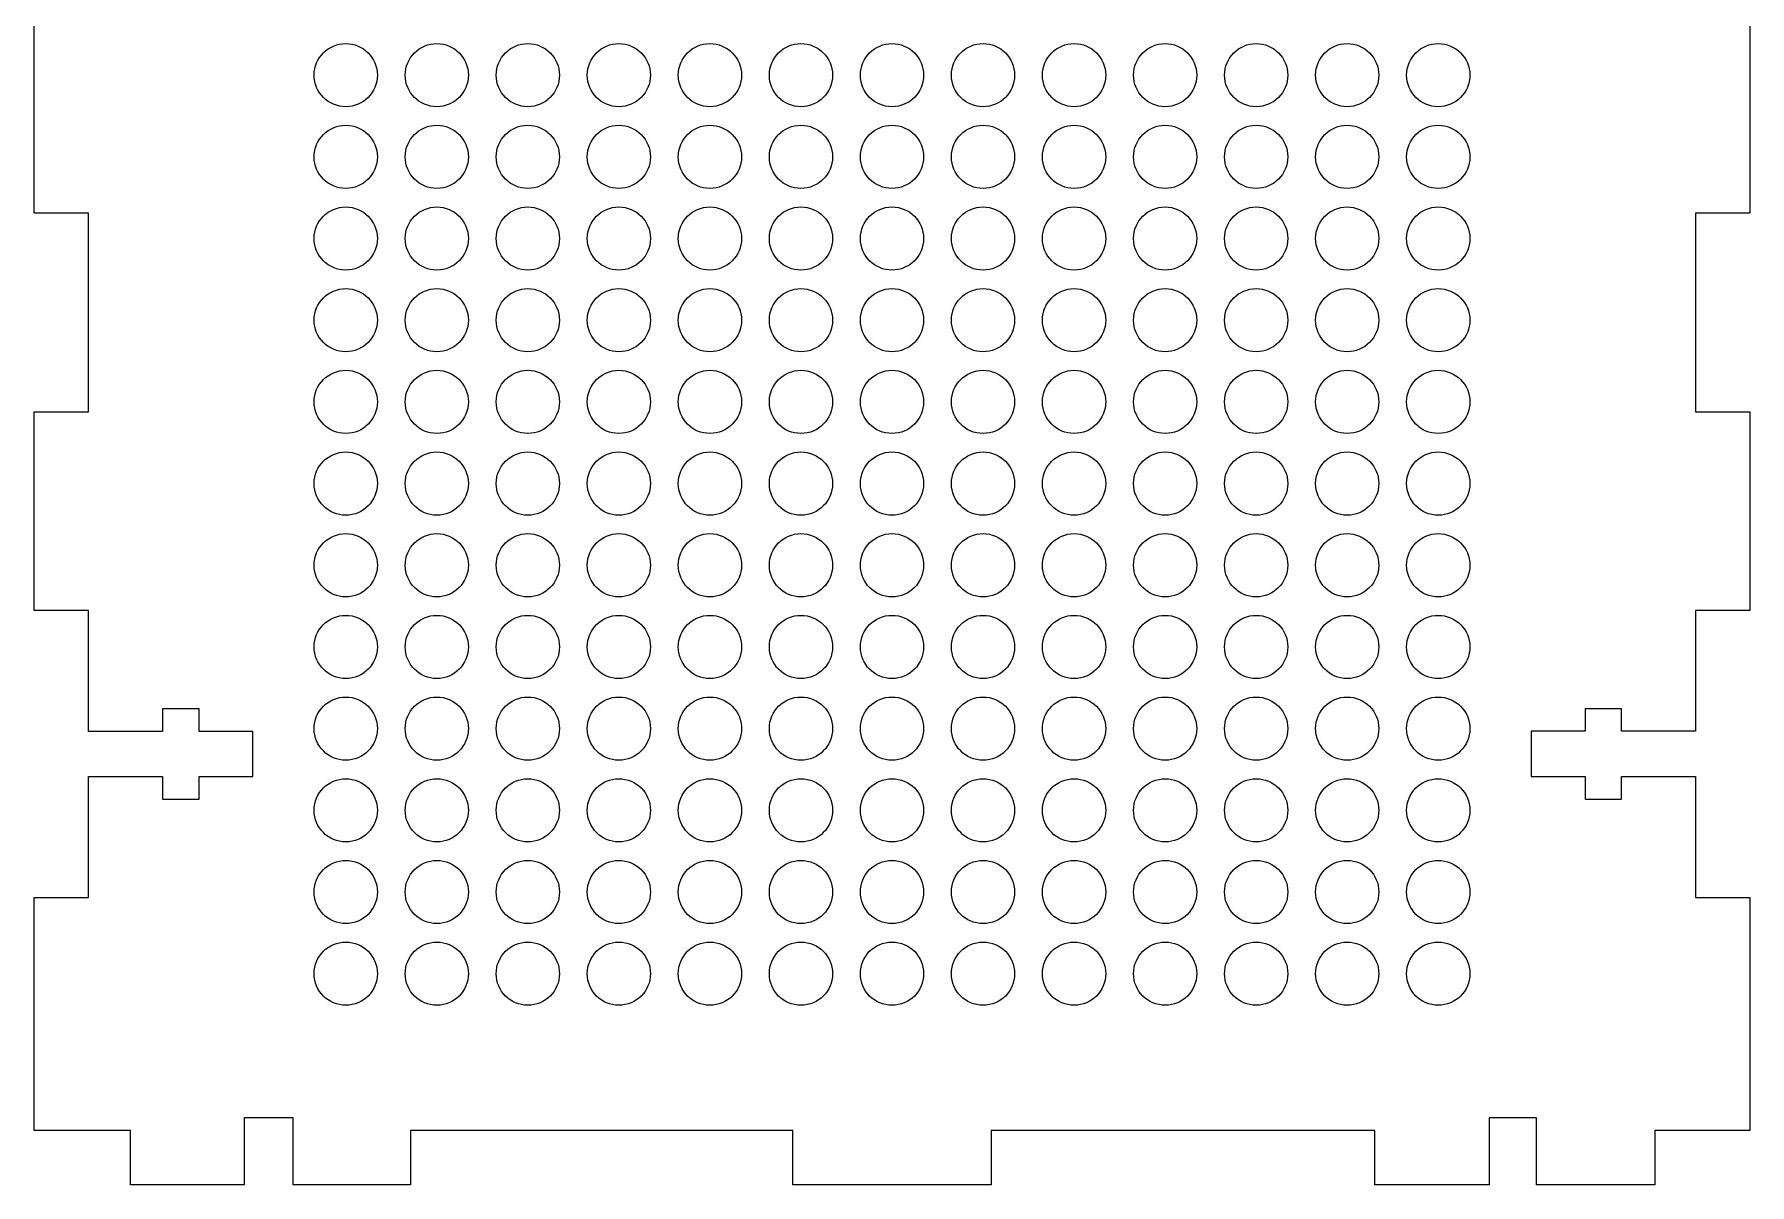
# Model space of a CAD drawing. Header units: millimetres. Extents: x 0 to 730, y -431 to 0.
# Drawn here: x 196 to 291, y -127.5 to -63.8 of the extents above; entities that cross this region are included whole.
import ezdxf

# ---------------------------------------------------------------- set-up
doc = ezdxf.new("R2010")
doc.units = ezdxf.units.MM
doc.header["$MEASUREMENT"] = 0
doc.layers.add('Laser$Cut Perimeter', color=157, linetype='Continuous', true_color=0x336699)

msp = doc.modelspace()

# ---------------------------------------------------------------- linework, layer by layer
at = {"layer": 'Laser$Cut Perimeter'}
for p, q in [((195.984, -73.713), (195.984, -62.713)), ((290.984, -62.713), (290.984, -73.713)), ((198.984, -73.713), (195.984, -73.713)), ((198.984, -84.713), (198.984, -73.713)), ((290.984, -73.713), (287.984, -73.713)), ((287.984, -73.713), (287.984, -84.713)), ((195.984, -95.713), (195.984, -84.713)), ((195.984, -84.713), (198.984, -84.713)), ((287.984, -84.713), (290.984, -84.713)), ((290.984, -84.713), (290.984, -95.713)), ((198.984, -95.713), (195.984, -95.713)), ((198.985, -95.714), (198.984, -95.713)), ((198.985, -102.409), (198.985, -95.714)), ((290.984, -95.713), (287.984, -95.713)), ((287.984, -95.713), (287.984, -95.713)), ((287.984, -95.713), (287.984, -102.408)), ((205.105, -101.159), (203.086, -101.159)), ((203.086, -101.159), (203.086, -102.409)), ((205.105, -102.409), (205.105, -101.159)), ((283.883, -101.158), (281.864, -101.158)), ((281.864, -101.158), (281.864, -102.408)), ((283.883, -102.408), (283.883, -101.158)), ((198.986, -102.409), (198.985, -102.409)), ((203.086, -102.409), (198.986, -102.409)), ((208.086, -102.409), (205.105, -102.409)), ((208.086, -104.909), (208.086, -102.409)), ((281.864, -102.408), (278.883, -102.408)), ((278.883, -102.408), (278.883, -104.908)), ((287.983, -102.408), (283.883, -102.408)), ((287.984, -102.408), (287.983, -102.408)), ((198.985, -111.614), (198.985, -104.909)), ((198.985, -104.909), (198.986, -104.909)), ((198.986, -104.909), (203.086, -104.909)), ((203.086, -104.909), (203.086, -106.159)), ((205.105, -106.159), (205.105, -104.909)), ((205.105, -104.909), (208.086, -104.909)), ((278.883, -104.908), (281.864, -104.908)), ((281.864, -104.908), (281.864, -106.158)), ((283.883, -106.158), (283.883, -104.908)), ((283.883, -104.908), (287.983, -104.908)), ((287.984, -104.908), (287.984, -111.613)), ((203.086, -106.159), (205.105, -106.159)), ((281.864, -106.158), (283.883, -106.158)), ((195.984, -124.513), (195.984, -111.613)), ((195.984, -111.613), (198.984, -111.613)), ((198.984, -111.613), (198.985, -111.614)), ((287.984, -111.613), (287.984, -111.613)), ((287.984, -111.613), (290.984, -111.613)), ((290.984, -111.613), (290.984, -124.513)), ((210.327, -123.813), (207.61, -123.813)), ((207.61, -123.813), (207.61, -127.513)), ((210.327, -127.513), (210.327, -123.813)), ((279.18, -123.813), (276.563, -123.813)), ((276.563, -123.813), (276.563, -127.513)), ((279.18, -127.513), (279.18, -123.813)), ((201.315, -124.513), (195.984, -124.513)), ((201.315, -127.513), (201.315, -124.513)), ((237.984, -124.513), (216.815, -124.513)), ((216.815, -124.513), (216.815, -127.513)), ((237.984, -127.513), (237.984, -124.513)), ((270.227, -124.513), (248.984, -124.513)), ((248.984, -124.513), (248.984, -127.513)), ((270.227, -127.513), (270.227, -124.513)), ((290.984, -124.513), (285.727, -124.513)), ((285.727, -124.513), (285.727, -127.513)), ((207.61, -127.513), (201.315, -127.513)), ((216.815, -127.513), (210.327, -127.513)), ((248.984, -127.513), (237.984, -127.513)), ((276.563, -127.513), (270.227, -127.513)), ((285.727, -127.513), (279.18, -127.513))]:
    msp.add_line(p, q, dxfattribs=at)
for points in [[(214.982, -66.072), (214.982, -65.106), (214.198, -64.322), (213.232, -64.322), (212.265, -64.322), (211.482, -65.106), (211.482, -66.072), (211.482, -67.039), (212.265, -67.822), (213.232, -67.822), (214.198, -67.822), (214.982, -67.039), (214.982, -66.072)], [(220.024, -66.072), (220.024, -65.106), (219.24, -64.322), (218.274, -64.322), (217.307, -64.322), (216.524, -65.106), (216.524, -66.072), (216.524, -67.039), (217.307, -67.822), (218.274, -67.822), (219.24, -67.822), (220.024, -67.039), (220.024, -66.072)], [(225.066, -66.072), (225.066, -65.106), (224.282, -64.322), (223.316, -64.322), (222.349, -64.322), (221.566, -65.106), (221.566, -66.072), (221.566, -67.039), (222.349, -67.822), (223.316, -67.822), (224.282, -67.822), (225.066, -67.039), (225.066, -66.072)], [(230.108, -66.072), (230.108, -65.106), (229.324, -64.322), (228.358, -64.322), (227.391, -64.322), (226.608, -65.106), (226.608, -66.072), (226.608, -67.039), (227.391, -67.822), (228.358, -67.822), (229.324, -67.822), (230.108, -67.039), (230.108, -66.072)], [(235.15, -66.072), (235.15, -65.106), (234.366, -64.322), (233.4, -64.322), (232.433, -64.322), (231.65, -65.106), (231.65, -66.072), (231.65, -67.039), (232.433, -67.822), (233.4, -67.822), (234.366, -67.822), (235.15, -67.039), (235.15, -66.072)], [(240.192, -66.072), (240.192, -65.106), (239.409, -64.322), (238.442, -64.322), (237.476, -64.322), (236.692, -65.106), (236.692, -66.072), (236.692, -67.039), (237.476, -67.822), (238.442, -67.822), (239.409, -67.822), (240.192, -67.039), (240.192, -66.072)], [(245.234, -66.072), (245.234, -65.106), (244.451, -64.322), (243.484, -64.322), (242.518, -64.322), (241.734, -65.106), (241.734, -66.072), (241.734, -67.039), (242.518, -67.822), (243.484, -67.822), (244.451, -67.822), (245.234, -67.039), (245.234, -66.072)], [(250.276, -66.072), (250.276, -65.106), (249.493, -64.322), (248.526, -64.322), (247.56, -64.322), (246.776, -65.106), (246.776, -66.072), (246.776, -67.039), (247.56, -67.822), (248.526, -67.822), (249.493, -67.822), (250.276, -67.039), (250.276, -66.072)], [(255.318, -66.072), (255.318, -65.106), (254.535, -64.322), (253.568, -64.322), (252.602, -64.322), (251.818, -65.106), (251.818, -66.072), (251.818, -67.039), (252.602, -67.822), (253.568, -67.822), (254.535, -67.822), (255.318, -67.039), (255.318, -66.072)], [(260.36, -66.072), (260.36, -65.106), (259.577, -64.322), (258.61, -64.322), (257.644, -64.322), (256.86, -65.106), (256.86, -66.072), (256.86, -67.039), (257.644, -67.822), (258.61, -67.822), (259.577, -67.822), (260.36, -67.039), (260.36, -66.072)], [(265.402, -66.072), (265.402, -65.106), (264.619, -64.322), (263.652, -64.322), (262.686, -64.322), (261.902, -65.106), (261.902, -66.072), (261.902, -67.039), (262.686, -67.822), (263.652, -67.822), (264.619, -67.822), (265.402, -67.039), (265.402, -66.072)], [(270.444, -66.072), (270.444, -65.106), (269.661, -64.322), (268.694, -64.322), (267.728, -64.322), (266.944, -65.106), (266.944, -66.072), (266.944, -67.039), (267.728, -67.822), (268.694, -67.822), (269.661, -67.822), (270.444, -67.039), (270.444, -66.072)], [(275.486, -66.072), (275.486, -65.106), (274.703, -64.322), (273.736, -64.322), (272.77, -64.322), (271.986, -65.106), (271.986, -66.072), (271.986, -67.039), (272.77, -67.822), (273.736, -67.822), (274.703, -67.822), (275.486, -67.039), (275.486, -66.072)], [(214.982, -70.595), (214.982, -69.629), (214.198, -68.845), (213.232, -68.845), (212.265, -68.845), (211.482, -69.629), (211.482, -70.595), (211.482, -71.562), (212.265, -72.345), (213.232, -72.345), (214.198, -72.345), (214.982, -71.562), (214.982, -70.595)], [(220.024, -70.595), (220.024, -69.629), (219.24, -68.845), (218.274, -68.845), (217.307, -68.845), (216.524, -69.629), (216.524, -70.595), (216.524, -71.562), (217.307, -72.345), (218.274, -72.345), (219.24, -72.345), (220.024, -71.562), (220.024, -70.595)], [(225.066, -70.595), (225.066, -69.629), (224.282, -68.845), (223.316, -68.845), (222.349, -68.845), (221.566, -69.629), (221.566, -70.595), (221.566, -71.562), (222.349, -72.345), (223.316, -72.345), (224.282, -72.345), (225.066, -71.562), (225.066, -70.595)], [(230.108, -70.595), (230.108, -69.629), (229.324, -68.845), (228.358, -68.845), (227.391, -68.845), (226.608, -69.629), (226.608, -70.595), (226.608, -71.562), (227.391, -72.345), (228.358, -72.345), (229.324, -72.345), (230.108, -71.562), (230.108, -70.595)], [(235.15, -70.595), (235.15, -69.629), (234.366, -68.845), (233.4, -68.845), (232.433, -68.845), (231.65, -69.629), (231.65, -70.595), (231.65, -71.562), (232.433, -72.345), (233.4, -72.345), (234.366, -72.345), (235.15, -71.562), (235.15, -70.595)], [(240.192, -70.595), (240.192, -69.629), (239.409, -68.845), (238.442, -68.845), (237.476, -68.845), (236.692, -69.629), (236.692, -70.595), (236.692, -71.562), (237.476, -72.345), (238.442, -72.345), (239.409, -72.345), (240.192, -71.562), (240.192, -70.595)], [(245.234, -70.595), (245.234, -69.629), (244.451, -68.845), (243.484, -68.845), (242.518, -68.845), (241.734, -69.629), (241.734, -70.595), (241.734, -71.562), (242.518, -72.345), (243.484, -72.345), (244.451, -72.345), (245.234, -71.562), (245.234, -70.595)], [(250.276, -70.595), (250.276, -69.629), (249.493, -68.845), (248.526, -68.845), (247.56, -68.845), (246.776, -69.629), (246.776, -70.595), (246.776, -71.562), (247.56, -72.345), (248.526, -72.345), (249.493, -72.345), (250.276, -71.562), (250.276, -70.595)], [(255.318, -70.595), (255.318, -69.629), (254.535, -68.845), (253.568, -68.845), (252.602, -68.845), (251.818, -69.629), (251.818, -70.595), (251.818, -71.562), (252.602, -72.345), (253.568, -72.345), (254.535, -72.345), (255.318, -71.562), (255.318, -70.595)], [(260.36, -70.595), (260.36, -69.629), (259.577, -68.845), (258.61, -68.845), (257.644, -68.845), (256.86, -69.629), (256.86, -70.595), (256.86, -71.562), (257.644, -72.345), (258.61, -72.345), (259.577, -72.345), (260.36, -71.562), (260.36, -70.595)], [(265.402, -70.595), (265.402, -69.629), (264.619, -68.845), (263.652, -68.845), (262.686, -68.845), (261.902, -69.629), (261.902, -70.595), (261.902, -71.562), (262.686, -72.345), (263.652, -72.345), (264.619, -72.345), (265.402, -71.562), (265.402, -70.595)], [(270.444, -70.595), (270.444, -69.629), (269.661, -68.845), (268.694, -68.845), (267.728, -68.845), (266.944, -69.629), (266.944, -70.595), (266.944, -71.562), (267.728, -72.345), (268.694, -72.345), (269.661, -72.345), (270.444, -71.562), (270.444, -70.595)], [(275.486, -70.595), (275.486, -69.629), (274.703, -68.845), (273.736, -68.845), (272.77, -68.845), (271.986, -69.629), (271.986, -70.595), (271.986, -71.562), (272.77, -72.345), (273.736, -72.345), (274.703, -72.345), (275.486, -71.562), (275.486, -70.595)], [(214.982, -75.119), (214.982, -74.152), (214.198, -73.369), (213.232, -73.369), (212.265, -73.369), (211.482, -74.152), (211.482, -75.119), (211.482, -76.085), (212.265, -76.869), (213.232, -76.869), (214.198, -76.869), (214.982, -76.085), (214.982, -75.119)], [(220.024, -75.119), (220.024, -74.152), (219.24, -73.369), (218.274, -73.369), (217.307, -73.369), (216.524, -74.152), (216.524, -75.119), (216.524, -76.085), (217.307, -76.869), (218.274, -76.869), (219.24, -76.869), (220.024, -76.085), (220.024, -75.119)], [(225.066, -75.119), (225.066, -74.152), (224.282, -73.369), (223.316, -73.369), (222.349, -73.369), (221.566, -74.152), (221.566, -75.119), (221.566, -76.085), (222.349, -76.869), (223.316, -76.869), (224.282, -76.869), (225.066, -76.085), (225.066, -75.119)], [(230.108, -75.119), (230.108, -74.152), (229.324, -73.369), (228.358, -73.369), (227.391, -73.369), (226.608, -74.152), (226.608, -75.119), (226.608, -76.085), (227.391, -76.869), (228.358, -76.869), (229.324, -76.869), (230.108, -76.085), (230.108, -75.119)], [(235.15, -75.119), (235.15, -74.152), (234.366, -73.369), (233.4, -73.369), (232.433, -73.369), (231.65, -74.152), (231.65, -75.119), (231.65, -76.085), (232.433, -76.869), (233.4, -76.869), (234.366, -76.869), (235.15, -76.085), (235.15, -75.119)], [(240.192, -75.119), (240.192, -74.152), (239.409, -73.369), (238.442, -73.369), (237.476, -73.369), (236.692, -74.152), (236.692, -75.119), (236.692, -76.085), (237.476, -76.869), (238.442, -76.869), (239.409, -76.869), (240.192, -76.085), (240.192, -75.119)], [(245.234, -75.119), (245.234, -74.152), (244.451, -73.369), (243.484, -73.369), (242.518, -73.369), (241.734, -74.152), (241.734, -75.119), (241.734, -76.085), (242.518, -76.869), (243.484, -76.869), (244.451, -76.869), (245.234, -76.085), (245.234, -75.119)], [(250.276, -75.119), (250.276, -74.152), (249.493, -73.369), (248.526, -73.369), (247.56, -73.369), (246.776, -74.152), (246.776, -75.119), (246.776, -76.085), (247.56, -76.869), (248.526, -76.869), (249.493, -76.869), (250.276, -76.085), (250.276, -75.119)], [(255.318, -75.119), (255.318, -74.152), (254.535, -73.369), (253.568, -73.369), (252.602, -73.369), (251.818, -74.152), (251.818, -75.119), (251.818, -76.085), (252.602, -76.869), (253.568, -76.869), (254.535, -76.869), (255.318, -76.085), (255.318, -75.119)], [(260.36, -75.119), (260.36, -74.152), (259.577, -73.369), (258.61, -73.369), (257.644, -73.369), (256.86, -74.152), (256.86, -75.119), (256.86, -76.085), (257.644, -76.869), (258.61, -76.869), (259.577, -76.869), (260.36, -76.085), (260.36, -75.119)], [(265.402, -75.119), (265.402, -74.152), (264.619, -73.369), (263.652, -73.369), (262.686, -73.369), (261.902, -74.152), (261.902, -75.119), (261.902, -76.085), (262.686, -76.869), (263.652, -76.869), (264.619, -76.869), (265.402, -76.085), (265.402, -75.119)], [(270.444, -75.119), (270.444, -74.152), (269.661, -73.369), (268.694, -73.369), (267.728, -73.369), (266.944, -74.152), (266.944, -75.119), (266.944, -76.085), (267.728, -76.869), (268.694, -76.869), (269.661, -76.869), (270.444, -76.085), (270.444, -75.119)], [(275.486, -75.119), (275.486, -74.152), (274.703, -73.369), (273.736, -73.369), (272.77, -73.369), (271.986, -74.152), (271.986, -75.119), (271.986, -76.085), (272.77, -76.869), (273.736, -76.869), (274.703, -76.869), (275.486, -76.085), (275.486, -75.119)], [(214.982, -79.642), (214.982, -78.675), (214.198, -77.892), (213.232, -77.892), (212.265, -77.892), (211.482, -78.675), (211.482, -79.642), (211.482, -80.608), (212.265, -81.392), (213.232, -81.392), (214.198, -81.392), (214.982, -80.608), (214.982, -79.642)], [(220.024, -79.642), (220.024, -78.675), (219.24, -77.892), (218.274, -77.892), (217.307, -77.892), (216.524, -78.675), (216.524, -79.642), (216.524, -80.608), (217.307, -81.392), (218.274, -81.392), (219.24, -81.392), (220.024, -80.608), (220.024, -79.642)], [(225.066, -79.642), (225.066, -78.675), (224.282, -77.892), (223.316, -77.892), (222.349, -77.892), (221.566, -78.675), (221.566, -79.642), (221.566, -80.608), (222.349, -81.392), (223.316, -81.392), (224.282, -81.392), (225.066, -80.608), (225.066, -79.642)], [(230.108, -79.642), (230.108, -78.675), (229.324, -77.892), (228.358, -77.892), (227.391, -77.892), (226.608, -78.675), (226.608, -79.642), (226.608, -80.608), (227.391, -81.392), (228.358, -81.392), (229.324, -81.392), (230.108, -80.608), (230.108, -79.642)], [(235.15, -79.642), (235.15, -78.675), (234.366, -77.892), (233.4, -77.892), (232.433, -77.892), (231.65, -78.675), (231.65, -79.642), (231.65, -80.608), (232.433, -81.392), (233.4, -81.392), (234.366, -81.392), (235.15, -80.608), (235.15, -79.642)], [(240.192, -79.642), (240.192, -78.675), (239.409, -77.892), (238.442, -77.892), (237.476, -77.892), (236.692, -78.675), (236.692, -79.642), (236.692, -80.608), (237.476, -81.392), (238.442, -81.392), (239.409, -81.392), (240.192, -80.608), (240.192, -79.642)], [(245.234, -79.642), (245.234, -78.675), (244.451, -77.892), (243.484, -77.892), (242.518, -77.892), (241.734, -78.675), (241.734, -79.642), (241.734, -80.608), (242.518, -81.392), (243.484, -81.392), (244.451, -81.392), (245.234, -80.608), (245.234, -79.642)], [(250.276, -79.642), (250.276, -78.675), (249.493, -77.892), (248.526, -77.892), (247.56, -77.892), (246.776, -78.675), (246.776, -79.642), (246.776, -80.608), (247.56, -81.392), (248.526, -81.392), (249.493, -81.392), (250.276, -80.608), (250.276, -79.642)], [(255.318, -79.642), (255.318, -78.675), (254.535, -77.892), (253.568, -77.892), (252.602, -77.892), (251.818, -78.675), (251.818, -79.642), (251.818, -80.608), (252.602, -81.392), (253.568, -81.392), (254.535, -81.392), (255.318, -80.608), (255.318, -79.642)], [(260.36, -79.642), (260.36, -78.675), (259.577, -77.892), (258.61, -77.892), (257.644, -77.892), (256.86, -78.675), (256.86, -79.642), (256.86, -80.608), (257.644, -81.392), (258.61, -81.392), (259.577, -81.392), (260.36, -80.608), (260.36, -79.642)], [(265.402, -79.642), (265.402, -78.675), (264.619, -77.892), (263.652, -77.892), (262.686, -77.892), (261.902, -78.675), (261.902, -79.642), (261.902, -80.608), (262.686, -81.392), (263.652, -81.392), (264.619, -81.392), (265.402, -80.608), (265.402, -79.642)], [(270.444, -79.642), (270.444, -78.675), (269.661, -77.892), (268.694, -77.892), (267.728, -77.892), (266.944, -78.675), (266.944, -79.642), (266.944, -80.608), (267.728, -81.392), (268.694, -81.392), (269.661, -81.392), (270.444, -80.608), (270.444, -79.642)], [(275.486, -79.642), (275.486, -78.675), (274.703, -77.892), (273.736, -77.892), (272.77, -77.892), (271.986, -78.675), (271.986, -79.642), (271.986, -80.608), (272.77, -81.392), (273.736, -81.392), (274.703, -81.392), (275.486, -80.608), (275.486, -79.642)], [(214.982, -84.165), (214.982, -83.199), (214.198, -82.415), (213.232, -82.415), (212.265, -82.415), (211.482, -83.199), (211.482, -84.165), (211.482, -85.132), (212.265, -85.915), (213.232, -85.915), (214.198, -85.915), (214.982, -85.132), (214.982, -84.165)], [(220.024, -84.165), (220.024, -83.199), (219.24, -82.415), (218.274, -82.415), (217.307, -82.415), (216.524, -83.199), (216.524, -84.165), (216.524, -85.132), (217.307, -85.915), (218.274, -85.915), (219.24, -85.915), (220.024, -85.132), (220.024, -84.165)], [(225.066, -84.165), (225.066, -83.199), (224.282, -82.415), (223.316, -82.415), (222.349, -82.415), (221.566, -83.199), (221.566, -84.165), (221.566, -85.132), (222.349, -85.915), (223.316, -85.915), (224.282, -85.915), (225.066, -85.132), (225.066, -84.165)], [(230.108, -84.165), (230.108, -83.199), (229.324, -82.415), (228.358, -82.415), (227.391, -82.415), (226.608, -83.199), (226.608, -84.165), (226.608, -85.132), (227.391, -85.915), (228.358, -85.915), (229.324, -85.915), (230.108, -85.132), (230.108, -84.165)], [(235.15, -84.165), (235.15, -83.199), (234.366, -82.415), (233.4, -82.415), (232.433, -82.415), (231.65, -83.199), (231.65, -84.165), (231.65, -85.132), (232.433, -85.915), (233.4, -85.915), (234.366, -85.915), (235.15, -85.132), (235.15, -84.165)], [(240.192, -84.165), (240.192, -83.199), (239.409, -82.415), (238.442, -82.415), (237.476, -82.415), (236.692, -83.199), (236.692, -84.165), (236.692, -85.132), (237.476, -85.915), (238.442, -85.915), (239.409, -85.915), (240.192, -85.132), (240.192, -84.165)], [(245.234, -84.165), (245.234, -83.199), (244.451, -82.415), (243.484, -82.415), (242.518, -82.415), (241.734, -83.199), (241.734, -84.165), (241.734, -85.132), (242.518, -85.915), (243.484, -85.915), (244.451, -85.915), (245.234, -85.132), (245.234, -84.165)], [(250.276, -84.165), (250.276, -83.199), (249.493, -82.415), (248.526, -82.415), (247.56, -82.415), (246.776, -83.199), (246.776, -84.165), (246.776, -85.132), (247.56, -85.915), (248.526, -85.915), (249.493, -85.915), (250.276, -85.132), (250.276, -84.165)], [(255.318, -84.165), (255.318, -83.199), (254.535, -82.415), (253.568, -82.415), (252.602, -82.415), (251.818, -83.199), (251.818, -84.165), (251.818, -85.132), (252.602, -85.915), (253.568, -85.915), (254.535, -85.915), (255.318, -85.132), (255.318, -84.165)], [(260.36, -84.165), (260.36, -83.199), (259.577, -82.415), (258.61, -82.415), (257.644, -82.415), (256.86, -83.199), (256.86, -84.165), (256.86, -85.132), (257.644, -85.915), (258.61, -85.915), (259.577, -85.915), (260.36, -85.132), (260.36, -84.165)], [(265.402, -84.165), (265.402, -83.199), (264.619, -82.415), (263.652, -82.415), (262.686, -82.415), (261.902, -83.199), (261.902, -84.165), (261.902, -85.132), (262.686, -85.915), (263.652, -85.915), (264.619, -85.915), (265.402, -85.132), (265.402, -84.165)], [(270.444, -84.165), (270.444, -83.199), (269.661, -82.415), (268.694, -82.415), (267.728, -82.415), (266.944, -83.199), (266.944, -84.165), (266.944, -85.132), (267.728, -85.915), (268.694, -85.915), (269.661, -85.915), (270.444, -85.132), (270.444, -84.165)], [(275.486, -84.165), (275.486, -83.199), (274.703, -82.415), (273.736, -82.415), (272.77, -82.415), (271.986, -83.199), (271.986, -84.165), (271.986, -85.132), (272.77, -85.915), (273.736, -85.915), (274.703, -85.915), (275.486, -85.132), (275.486, -84.165)], [(214.982, -88.688), (214.982, -87.722), (214.198, -86.938), (213.232, -86.938), (212.265, -86.938), (211.482, -87.722), (211.482, -88.688), (211.482, -89.655), (212.265, -90.438), (213.232, -90.438), (214.198, -90.438), (214.982, -89.655), (214.982, -88.688)], [(220.024, -88.688), (220.024, -87.722), (219.24, -86.938), (218.274, -86.938), (217.307, -86.938), (216.524, -87.722), (216.524, -88.688), (216.524, -89.655), (217.307, -90.438), (218.274, -90.438), (219.24, -90.438), (220.024, -89.655), (220.024, -88.688)], [(225.066, -88.688), (225.066, -87.722), (224.282, -86.938), (223.316, -86.938), (222.349, -86.938), (221.566, -87.722), (221.566, -88.688), (221.566, -89.655), (222.349, -90.438), (223.316, -90.438), (224.282, -90.438), (225.066, -89.655), (225.066, -88.688)], [(230.108, -88.688), (230.108, -87.722), (229.324, -86.938), (228.358, -86.938), (227.391, -86.938), (226.608, -87.722), (226.608, -88.688), (226.608, -89.655), (227.391, -90.438), (228.358, -90.438), (229.324, -90.438), (230.108, -89.655), (230.108, -88.688)], [(235.15, -88.688), (235.15, -87.722), (234.366, -86.938), (233.4, -86.938), (232.433, -86.938), (231.65, -87.722), (231.65, -88.688), (231.65, -89.655), (232.433, -90.438), (233.4, -90.438), (234.366, -90.438), (235.15, -89.655), (235.15, -88.688)], [(240.192, -88.688), (240.192, -87.722), (239.409, -86.938), (238.442, -86.938), (237.476, -86.938), (236.692, -87.722), (236.692, -88.688), (236.692, -89.655), (237.476, -90.438), (238.442, -90.438), (239.409, -90.438), (240.192, -89.655), (240.192, -88.688)], [(245.234, -88.688), (245.234, -87.722), (244.451, -86.938), (243.484, -86.938), (242.518, -86.938), (241.734, -87.722), (241.734, -88.688), (241.734, -89.655), (242.518, -90.438), (243.484, -90.438), (244.451, -90.438), (245.234, -89.655), (245.234, -88.688)], [(250.276, -88.688), (250.276, -87.722), (249.493, -86.938), (248.526, -86.938), (247.56, -86.938), (246.776, -87.722), (246.776, -88.688), (246.776, -89.655), (247.56, -90.438), (248.526, -90.438), (249.493, -90.438), (250.276, -89.655), (250.276, -88.688)], [(255.318, -88.688), (255.318, -87.722), (254.535, -86.938), (253.568, -86.938), (252.602, -86.938), (251.818, -87.722), (251.818, -88.688), (251.818, -89.655), (252.602, -90.438), (253.568, -90.438), (254.535, -90.438), (255.318, -89.655), (255.318, -88.688)], [(260.36, -88.688), (260.36, -87.722), (259.577, -86.938), (258.61, -86.938), (257.644, -86.938), (256.86, -87.722), (256.86, -88.688), (256.86, -89.655), (257.644, -90.438), (258.61, -90.438), (259.577, -90.438), (260.36, -89.655), (260.36, -88.688)], [(265.402, -88.688), (265.402, -87.722), (264.619, -86.938), (263.652, -86.938), (262.686, -86.938), (261.902, -87.722), (261.902, -88.688), (261.902, -89.655), (262.686, -90.438), (263.652, -90.438), (264.619, -90.438), (265.402, -89.655), (265.402, -88.688)], [(270.444, -88.688), (270.444, -87.722), (269.661, -86.938), (268.694, -86.938), (267.728, -86.938), (266.944, -87.722), (266.944, -88.688), (266.944, -89.655), (267.728, -90.438), (268.694, -90.438), (269.661, -90.438), (270.444, -89.655), (270.444, -88.688)], [(275.486, -88.688), (275.486, -87.722), (274.703, -86.938), (273.736, -86.938), (272.77, -86.938), (271.986, -87.722), (271.986, -88.688), (271.986, -89.655), (272.77, -90.438), (273.736, -90.438), (274.703, -90.438), (275.486, -89.655), (275.486, -88.688)], [(214.982, -93.212), (214.982, -92.245), (214.198, -91.462), (213.232, -91.462), (212.265, -91.462), (211.482, -92.245), (211.482, -93.212), (211.482, -94.178), (212.265, -94.962), (213.232, -94.962), (214.198, -94.962), (214.982, -94.178), (214.982, -93.212)], [(220.024, -93.212), (220.024, -92.245), (219.24, -91.462), (218.274, -91.462), (217.307, -91.462), (216.524, -92.245), (216.524, -93.212), (216.524, -94.178), (217.307, -94.962), (218.274, -94.962), (219.24, -94.962), (220.024, -94.178), (220.024, -93.212)], [(225.066, -93.212), (225.066, -92.245), (224.282, -91.462), (223.316, -91.462), (222.349, -91.462), (221.566, -92.245), (221.566, -93.212), (221.566, -94.178), (222.349, -94.962), (223.316, -94.962), (224.282, -94.962), (225.066, -94.178), (225.066, -93.212)], [(230.108, -93.212), (230.108, -92.245), (229.324, -91.462), (228.358, -91.462), (227.391, -91.462), (226.608, -92.245), (226.608, -93.212), (226.608, -94.178), (227.391, -94.962), (228.358, -94.962), (229.324, -94.962), (230.108, -94.178), (230.108, -93.212)], [(235.15, -93.212), (235.15, -92.245), (234.366, -91.462), (233.4, -91.462), (232.433, -91.462), (231.65, -92.245), (231.65, -93.212), (231.65, -94.178), (232.433, -94.962), (233.4, -94.962), (234.366, -94.962), (235.15, -94.178), (235.15, -93.212)], [(240.192, -93.212), (240.192, -92.245), (239.409, -91.462), (238.442, -91.462), (237.476, -91.462), (236.692, -92.245), (236.692, -93.212), (236.692, -94.178), (237.476, -94.962), (238.442, -94.962), (239.409, -94.962), (240.192, -94.178), (240.192, -93.212)], [(245.234, -93.212), (245.234, -92.245), (244.451, -91.462), (243.484, -91.462), (242.518, -91.462), (241.734, -92.245), (241.734, -93.212), (241.734, -94.178), (242.518, -94.962), (243.484, -94.962), (244.451, -94.962), (245.234, -94.178), (245.234, -93.212)], [(250.276, -93.212), (250.276, -92.245), (249.493, -91.462), (248.526, -91.462), (247.56, -91.462), (246.776, -92.245), (246.776, -93.212), (246.776, -94.178), (247.56, -94.962), (248.526, -94.962), (249.493, -94.962), (250.276, -94.178), (250.276, -93.212)], [(255.318, -93.212), (255.318, -92.245), (254.535, -91.462), (253.568, -91.462), (252.602, -91.462), (251.818, -92.245), (251.818, -93.212), (251.818, -94.178), (252.602, -94.962), (253.568, -94.962), (254.535, -94.962), (255.318, -94.178), (255.318, -93.212)], [(260.36, -93.212), (260.36, -92.245), (259.577, -91.462), (258.61, -91.462), (257.644, -91.462), (256.86, -92.245), (256.86, -93.212), (256.86, -94.178), (257.644, -94.962), (258.61, -94.962), (259.577, -94.962), (260.36, -94.178), (260.36, -93.212)], [(265.402, -93.212), (265.402, -92.245), (264.619, -91.462), (263.652, -91.462), (262.686, -91.462), (261.902, -92.245), (261.902, -93.212), (261.902, -94.178), (262.686, -94.962), (263.652, -94.962), (264.619, -94.962), (265.402, -94.178), (265.402, -93.212)], [(270.444, -93.212), (270.444, -92.245), (269.661, -91.462), (268.694, -91.462), (267.728, -91.462), (266.944, -92.245), (266.944, -93.212), (266.944, -94.178), (267.728, -94.962), (268.694, -94.962), (269.661, -94.962), (270.444, -94.178), (270.444, -93.212)], [(275.486, -93.212), (275.486, -92.245), (274.703, -91.462), (273.736, -91.462), (272.77, -91.462), (271.986, -92.245), (271.986, -93.212), (271.986, -94.178), (272.77, -94.962), (273.736, -94.962), (274.703, -94.962), (275.486, -94.178), (275.486, -93.212)], [(214.982, -97.735), (214.982, -96.768), (214.198, -95.985), (213.232, -95.985), (212.265, -95.985), (211.482, -96.768), (211.482, -97.735), (211.482, -98.701), (212.265, -99.485), (213.232, -99.485), (214.198, -99.485), (214.982, -98.701), (214.982, -97.735)], [(220.024, -97.735), (220.024, -96.768), (219.24, -95.985), (218.274, -95.985), (217.307, -95.985), (216.524, -96.768), (216.524, -97.735), (216.524, -98.701), (217.307, -99.485), (218.274, -99.485), (219.24, -99.485), (220.024, -98.701), (220.024, -97.735)], [(225.066, -97.735), (225.066, -96.768), (224.282, -95.985), (223.316, -95.985), (222.349, -95.985), (221.566, -96.768), (221.566, -97.735), (221.566, -98.701), (222.349, -99.485), (223.316, -99.485), (224.282, -99.485), (225.066, -98.701), (225.066, -97.735)], [(230.108, -97.735), (230.108, -96.768), (229.324, -95.985), (228.358, -95.985), (227.391, -95.985), (226.608, -96.768), (226.608, -97.735), (226.608, -98.701), (227.391, -99.485), (228.358, -99.485), (229.324, -99.485), (230.108, -98.701), (230.108, -97.735)], [(235.15, -97.735), (235.15, -96.768), (234.366, -95.985), (233.4, -95.985), (232.433, -95.985), (231.65, -96.768), (231.65, -97.735), (231.65, -98.701), (232.433, -99.485), (233.4, -99.485), (234.366, -99.485), (235.15, -98.701), (235.15, -97.735)], [(240.192, -97.735), (240.192, -96.768), (239.409, -95.985), (238.442, -95.985), (237.476, -95.985), (236.692, -96.768), (236.692, -97.735), (236.692, -98.701), (237.476, -99.485), (238.442, -99.485), (239.409, -99.485), (240.192, -98.701), (240.192, -97.735)], [(245.234, -97.735), (245.234, -96.768), (244.451, -95.985), (243.484, -95.985), (242.518, -95.985), (241.734, -96.768), (241.734, -97.735), (241.734, -98.701), (242.518, -99.485), (243.484, -99.485), (244.451, -99.485), (245.234, -98.701), (245.234, -97.735)], [(250.276, -97.735), (250.276, -96.768), (249.493, -95.985), (248.526, -95.985), (247.56, -95.985), (246.776, -96.768), (246.776, -97.735), (246.776, -98.701), (247.56, -99.485), (248.526, -99.485), (249.493, -99.485), (250.276, -98.701), (250.276, -97.735)], [(255.318, -97.735), (255.318, -96.768), (254.535, -95.985), (253.568, -95.985), (252.602, -95.985), (251.818, -96.768), (251.818, -97.735), (251.818, -98.701), (252.602, -99.485), (253.568, -99.485), (254.535, -99.485), (255.318, -98.701), (255.318, -97.735)], [(260.36, -97.735), (260.36, -96.768), (259.577, -95.985), (258.61, -95.985), (257.644, -95.985), (256.86, -96.768), (256.86, -97.735), (256.86, -98.701), (257.644, -99.485), (258.61, -99.485), (259.577, -99.485), (260.36, -98.701), (260.36, -97.735)], [(265.402, -97.735), (265.402, -96.768), (264.619, -95.985), (263.652, -95.985), (262.686, -95.985), (261.902, -96.768), (261.902, -97.735), (261.902, -98.701), (262.686, -99.485), (263.652, -99.485), (264.619, -99.485), (265.402, -98.701), (265.402, -97.735)], [(270.444, -97.735), (270.444, -96.768), (269.661, -95.985), (268.694, -95.985), (267.728, -95.985), (266.944, -96.768), (266.944, -97.735), (266.944, -98.701), (267.728, -99.485), (268.694, -99.485), (269.661, -99.485), (270.444, -98.701), (270.444, -97.735)], [(275.486, -97.735), (275.486, -96.768), (274.703, -95.985), (273.736, -95.985), (272.77, -95.985), (271.986, -96.768), (271.986, -97.735), (271.986, -98.701), (272.77, -99.485), (273.736, -99.485), (274.703, -99.485), (275.486, -98.701), (275.486, -97.735)], [(214.982, -102.258), (214.982, -101.292), (214.198, -100.508), (213.232, -100.508), (212.265, -100.508), (211.482, -101.292), (211.482, -102.258), (211.482, -103.225), (212.265, -104.008), (213.232, -104.008), (214.198, -104.008), (214.982, -103.225), (214.982, -102.258)], [(220.024, -102.258), (220.024, -101.292), (219.24, -100.508), (218.274, -100.508), (217.307, -100.508), (216.524, -101.292), (216.524, -102.258), (216.524, -103.225), (217.307, -104.008), (218.274, -104.008), (219.24, -104.008), (220.024, -103.225), (220.024, -102.258)], [(225.066, -102.258), (225.066, -101.292), (224.282, -100.508), (223.316, -100.508), (222.349, -100.508), (221.566, -101.292), (221.566, -102.258), (221.566, -103.225), (222.349, -104.008), (223.316, -104.008), (224.282, -104.008), (225.066, -103.225), (225.066, -102.258)], [(230.108, -102.258), (230.108, -101.292), (229.324, -100.508), (228.358, -100.508), (227.391, -100.508), (226.608, -101.292), (226.608, -102.258), (226.608, -103.225), (227.391, -104.008), (228.358, -104.008), (229.324, -104.008), (230.108, -103.225), (230.108, -102.258)], [(235.15, -102.258), (235.15, -101.292), (234.366, -100.508), (233.4, -100.508), (232.433, -100.508), (231.65, -101.292), (231.65, -102.258), (231.65, -103.225), (232.433, -104.008), (233.4, -104.008), (234.366, -104.008), (235.15, -103.225), (235.15, -102.258)], [(240.192, -102.258), (240.192, -101.292), (239.409, -100.508), (238.442, -100.508), (237.476, -100.508), (236.692, -101.292), (236.692, -102.258), (236.692, -103.225), (237.476, -104.008), (238.442, -104.008), (239.409, -104.008), (240.192, -103.225), (240.192, -102.258)], [(245.234, -102.258), (245.234, -101.292), (244.451, -100.508), (243.484, -100.508), (242.518, -100.508), (241.734, -101.292), (241.734, -102.258), (241.734, -103.225), (242.518, -104.008), (243.484, -104.008), (244.451, -104.008), (245.234, -103.225), (245.234, -102.258)], [(250.276, -102.258), (250.276, -101.292), (249.493, -100.508), (248.526, -100.508), (247.56, -100.508), (246.776, -101.292), (246.776, -102.258), (246.776, -103.225), (247.56, -104.008), (248.526, -104.008), (249.493, -104.008), (250.276, -103.225), (250.276, -102.258)], [(255.318, -102.258), (255.318, -101.292), (254.535, -100.508), (253.568, -100.508), (252.602, -100.508), (251.818, -101.292), (251.818, -102.258), (251.818, -103.225), (252.602, -104.008), (253.568, -104.008), (254.535, -104.008), (255.318, -103.225), (255.318, -102.258)], [(260.36, -102.258), (260.36, -101.292), (259.577, -100.508), (258.61, -100.508), (257.644, -100.508), (256.86, -101.292), (256.86, -102.258), (256.86, -103.225), (257.644, -104.008), (258.61, -104.008), (259.577, -104.008), (260.36, -103.225), (260.36, -102.258)], [(265.402, -102.258), (265.402, -101.292), (264.619, -100.508), (263.652, -100.508), (262.686, -100.508), (261.902, -101.292), (261.902, -102.258), (261.902, -103.225), (262.686, -104.008), (263.652, -104.008), (264.619, -104.008), (265.402, -103.225), (265.402, -102.258)], [(270.444, -102.258), (270.444, -101.292), (269.661, -100.508), (268.694, -100.508), (267.728, -100.508), (266.944, -101.292), (266.944, -102.258), (266.944, -103.225), (267.728, -104.008), (268.694, -104.008), (269.661, -104.008), (270.444, -103.225), (270.444, -102.258)], [(275.486, -102.258), (275.486, -101.292), (274.703, -100.508), (273.736, -100.508), (272.77, -100.508), (271.986, -101.292), (271.986, -102.258), (271.986, -103.225), (272.77, -104.008), (273.736, -104.008), (274.703, -104.008), (275.486, -103.225), (275.486, -102.258)], [(214.982, -106.781), (214.982, -105.815), (214.198, -105.031), (213.232, -105.031), (212.265, -105.031), (211.482, -105.815), (211.482, -106.781), (211.482, -107.748), (212.265, -108.531), (213.232, -108.531), (214.198, -108.531), (214.982, -107.748), (214.982, -106.781)], [(220.024, -106.781), (220.024, -105.815), (219.24, -105.031), (218.274, -105.031), (217.307, -105.031), (216.524, -105.815), (216.524, -106.781), (216.524, -107.748), (217.307, -108.531), (218.274, -108.531), (219.24, -108.531), (220.024, -107.748), (220.024, -106.781)], [(225.066, -106.781), (225.066, -105.815), (224.282, -105.031), (223.316, -105.031), (222.349, -105.031), (221.566, -105.815), (221.566, -106.781), (221.566, -107.748), (222.349, -108.531), (223.316, -108.531), (224.282, -108.531), (225.066, -107.748), (225.066, -106.781)], [(230.108, -106.781), (230.108, -105.815), (229.324, -105.031), (228.358, -105.031), (227.391, -105.031), (226.608, -105.815), (226.608, -106.781), (226.608, -107.748), (227.391, -108.531), (228.358, -108.531), (229.324, -108.531), (230.108, -107.748), (230.108, -106.781)], [(235.15, -106.781), (235.15, -105.815), (234.366, -105.031), (233.4, -105.031), (232.433, -105.031), (231.65, -105.815), (231.65, -106.781), (231.65, -107.748), (232.433, -108.531), (233.4, -108.531), (234.366, -108.531), (235.15, -107.748), (235.15, -106.781)], [(240.192, -106.781), (240.192, -105.815), (239.409, -105.031), (238.442, -105.031), (237.476, -105.031), (236.692, -105.815), (236.692, -106.781), (236.692, -107.748), (237.476, -108.531), (238.442, -108.531), (239.409, -108.531), (240.192, -107.748), (240.192, -106.781)], [(245.234, -106.781), (245.234, -105.815), (244.451, -105.031), (243.484, -105.031), (242.518, -105.031), (241.734, -105.815), (241.734, -106.781), (241.734, -107.748), (242.518, -108.531), (243.484, -108.531), (244.451, -108.531), (245.234, -107.748), (245.234, -106.781)], [(250.276, -106.781), (250.276, -105.815), (249.493, -105.031), (248.526, -105.031), (247.56, -105.031), (246.776, -105.815), (246.776, -106.781), (246.776, -107.748), (247.56, -108.531), (248.526, -108.531), (249.493, -108.531), (250.276, -107.748), (250.276, -106.781)], [(255.318, -106.781), (255.318, -105.815), (254.535, -105.031), (253.568, -105.031), (252.602, -105.031), (251.818, -105.815), (251.818, -106.781), (251.818, -107.748), (252.602, -108.531), (253.568, -108.531), (254.535, -108.531), (255.318, -107.748), (255.318, -106.781)], [(260.36, -106.781), (260.36, -105.815), (259.577, -105.031), (258.61, -105.031), (257.644, -105.031), (256.86, -105.815), (256.86, -106.781), (256.86, -107.748), (257.644, -108.531), (258.61, -108.531), (259.577, -108.531), (260.36, -107.748), (260.36, -106.781)], [(265.402, -106.781), (265.402, -105.815), (264.619, -105.031), (263.652, -105.031), (262.686, -105.031), (261.902, -105.815), (261.902, -106.781), (261.902, -107.748), (262.686, -108.531), (263.652, -108.531), (264.619, -108.531), (265.402, -107.748), (265.402, -106.781)], [(270.444, -106.781), (270.444, -105.815), (269.661, -105.031), (268.694, -105.031), (267.728, -105.031), (266.944, -105.815), (266.944, -106.781), (266.944, -107.748), (267.728, -108.531), (268.694, -108.531), (269.661, -108.531), (270.444, -107.748), (270.444, -106.781)], [(275.486, -106.781), (275.486, -105.815), (274.703, -105.031), (273.736, -105.031), (272.77, -105.031), (271.986, -105.815), (271.986, -106.781), (271.986, -107.748), (272.77, -108.531), (273.736, -108.531), (274.703, -108.531), (275.486, -107.748), (275.486, -106.781)], [(214.982, -111.305), (214.982, -110.338), (214.198, -109.555), (213.232, -109.555), (212.265, -109.555), (211.482, -110.338), (211.482, -111.305), (211.482, -112.271), (212.265, -113.055), (213.232, -113.055), (214.198, -113.055), (214.982, -112.271), (214.982, -111.305)], [(220.024, -111.305), (220.024, -110.338), (219.24, -109.555), (218.274, -109.555), (217.307, -109.555), (216.524, -110.338), (216.524, -111.305), (216.524, -112.271), (217.307, -113.055), (218.274, -113.055), (219.24, -113.055), (220.024, -112.271), (220.024, -111.305)], [(225.066, -111.305), (225.066, -110.338), (224.282, -109.555), (223.316, -109.555), (222.349, -109.555), (221.566, -110.338), (221.566, -111.305), (221.566, -112.271), (222.349, -113.055), (223.316, -113.055), (224.282, -113.055), (225.066, -112.271), (225.066, -111.305)], [(230.108, -111.305), (230.108, -110.338), (229.324, -109.555), (228.358, -109.555), (227.391, -109.555), (226.608, -110.338), (226.608, -111.305), (226.608, -112.271), (227.391, -113.055), (228.358, -113.055), (229.324, -113.055), (230.108, -112.271), (230.108, -111.305)], [(235.15, -111.305), (235.15, -110.338), (234.366, -109.555), (233.4, -109.555), (232.433, -109.555), (231.65, -110.338), (231.65, -111.305), (231.65, -112.271), (232.433, -113.055), (233.4, -113.055), (234.366, -113.055), (235.15, -112.271), (235.15, -111.305)], [(240.192, -111.305), (240.192, -110.338), (239.409, -109.555), (238.442, -109.555), (237.476, -109.555), (236.692, -110.338), (236.692, -111.305), (236.692, -112.271), (237.476, -113.055), (238.442, -113.055), (239.409, -113.055), (240.192, -112.271), (240.192, -111.305)], [(245.234, -111.305), (245.234, -110.338), (244.451, -109.555), (243.484, -109.555), (242.518, -109.555), (241.734, -110.338), (241.734, -111.305), (241.734, -112.271), (242.518, -113.055), (243.484, -113.055), (244.451, -113.055), (245.234, -112.271), (245.234, -111.305)], [(250.276, -111.305), (250.276, -110.338), (249.493, -109.555), (248.526, -109.555), (247.56, -109.555), (246.776, -110.338), (246.776, -111.305), (246.776, -112.271), (247.56, -113.055), (248.526, -113.055), (249.493, -113.055), (250.276, -112.271), (250.276, -111.305)], [(255.318, -111.305), (255.318, -110.338), (254.535, -109.555), (253.568, -109.555), (252.602, -109.555), (251.818, -110.338), (251.818, -111.305), (251.818, -112.271), (252.602, -113.055), (253.568, -113.055), (254.535, -113.055), (255.318, -112.271), (255.318, -111.305)], [(260.36, -111.305), (260.36, -110.338), (259.577, -109.555), (258.61, -109.555), (257.644, -109.555), (256.86, -110.338), (256.86, -111.305), (256.86, -112.271), (257.644, -113.055), (258.61, -113.055), (259.577, -113.055), (260.36, -112.271), (260.36, -111.305)], [(265.402, -111.305), (265.402, -110.338), (264.619, -109.555), (263.652, -109.555), (262.686, -109.555), (261.902, -110.338), (261.902, -111.305), (261.902, -112.271), (262.686, -113.055), (263.652, -113.055), (264.619, -113.055), (265.402, -112.271), (265.402, -111.305)], [(270.444, -111.305), (270.444, -110.338), (269.661, -109.555), (268.694, -109.555), (267.728, -109.555), (266.944, -110.338), (266.944, -111.305), (266.944, -112.271), (267.728, -113.055), (268.694, -113.055), (269.661, -113.055), (270.444, -112.271), (270.444, -111.305)], [(275.486, -111.305), (275.486, -110.338), (274.703, -109.555), (273.736, -109.555), (272.77, -109.555), (271.986, -110.338), (271.986, -111.305), (271.986, -112.271), (272.77, -113.055), (273.736, -113.055), (274.703, -113.055), (275.486, -112.271), (275.486, -111.305)], [(214.982, -115.828), (214.982, -114.861), (214.198, -114.078), (213.232, -114.078), (212.265, -114.078), (211.482, -114.861), (211.482, -115.828), (211.482, -116.794), (212.265, -117.578), (213.232, -117.578), (214.198, -117.578), (214.982, -116.794), (214.982, -115.828)], [(220.024, -115.828), (220.024, -114.861), (219.24, -114.078), (218.274, -114.078), (217.307, -114.078), (216.524, -114.861), (216.524, -115.828), (216.524, -116.794), (217.307, -117.578), (218.274, -117.578), (219.24, -117.578), (220.024, -116.794), (220.024, -115.828)], [(225.066, -115.828), (225.066, -114.861), (224.282, -114.078), (223.316, -114.078), (222.349, -114.078), (221.566, -114.861), (221.566, -115.828), (221.566, -116.794), (222.349, -117.578), (223.316, -117.578), (224.282, -117.578), (225.066, -116.794), (225.066, -115.828)], [(230.108, -115.828), (230.108, -114.861), (229.324, -114.078), (228.358, -114.078), (227.391, -114.078), (226.608, -114.861), (226.608, -115.828), (226.608, -116.794), (227.391, -117.578), (228.358, -117.578), (229.324, -117.578), (230.108, -116.794), (230.108, -115.828)], [(235.15, -115.828), (235.15, -114.861), (234.366, -114.078), (233.4, -114.078), (232.433, -114.078), (231.65, -114.861), (231.65, -115.828), (231.65, -116.794), (232.433, -117.578), (233.4, -117.578), (234.366, -117.578), (235.15, -116.794), (235.15, -115.828)], [(240.192, -115.828), (240.192, -114.861), (239.409, -114.078), (238.442, -114.078), (237.476, -114.078), (236.692, -114.861), (236.692, -115.828), (236.692, -116.794), (237.476, -117.578), (238.442, -117.578), (239.409, -117.578), (240.192, -116.794), (240.192, -115.828)], [(245.234, -115.828), (245.234, -114.861), (244.451, -114.078), (243.484, -114.078), (242.518, -114.078), (241.734, -114.861), (241.734, -115.828), (241.734, -116.794), (242.518, -117.578), (243.484, -117.578), (244.451, -117.578), (245.234, -116.794), (245.234, -115.828)], [(250.276, -115.828), (250.276, -114.861), (249.493, -114.078), (248.526, -114.078), (247.56, -114.078), (246.776, -114.861), (246.776, -115.828), (246.776, -116.794), (247.56, -117.578), (248.526, -117.578), (249.493, -117.578), (250.276, -116.794), (250.276, -115.828)], [(255.318, -115.828), (255.318, -114.861), (254.535, -114.078), (253.568, -114.078), (252.602, -114.078), (251.818, -114.861), (251.818, -115.828), (251.818, -116.794), (252.602, -117.578), (253.568, -117.578), (254.535, -117.578), (255.318, -116.794), (255.318, -115.828)], [(260.36, -115.828), (260.36, -114.861), (259.577, -114.078), (258.61, -114.078), (257.644, -114.078), (256.86, -114.861), (256.86, -115.828), (256.86, -116.794), (257.644, -117.578), (258.61, -117.578), (259.577, -117.578), (260.36, -116.794), (260.36, -115.828)], [(265.402, -115.828), (265.402, -114.861), (264.619, -114.078), (263.652, -114.078), (262.686, -114.078), (261.902, -114.861), (261.902, -115.828), (261.902, -116.794), (262.686, -117.578), (263.652, -117.578), (264.619, -117.578), (265.402, -116.794), (265.402, -115.828)], [(270.444, -115.828), (270.444, -114.861), (269.661, -114.078), (268.694, -114.078), (267.728, -114.078), (266.944, -114.861), (266.944, -115.828), (266.944, -116.794), (267.728, -117.578), (268.694, -117.578), (269.661, -117.578), (270.444, -116.794), (270.444, -115.828)], [(275.486, -115.828), (275.486, -114.861), (274.703, -114.078), (273.736, -114.078), (272.77, -114.078), (271.986, -114.861), (271.986, -115.828), (271.986, -116.794), (272.77, -117.578), (273.736, -117.578), (274.703, -117.578), (275.486, -116.794), (275.486, -115.828)]]:
    msp.add_open_spline(points, degree=3, knots=[0, 0, 0, 0, 1, 1, 1, 2, 2, 2, 3, 3, 3, 4, 4, 4, 4], dxfattribs=at)
msp.add_open_spline([(287.983, -104.908), (287.983, -104.908), (287.984, -104.908), (287.984, -104.908)], degree=3, dxfattribs=at)

doc.saveas('drawing.dxf')
